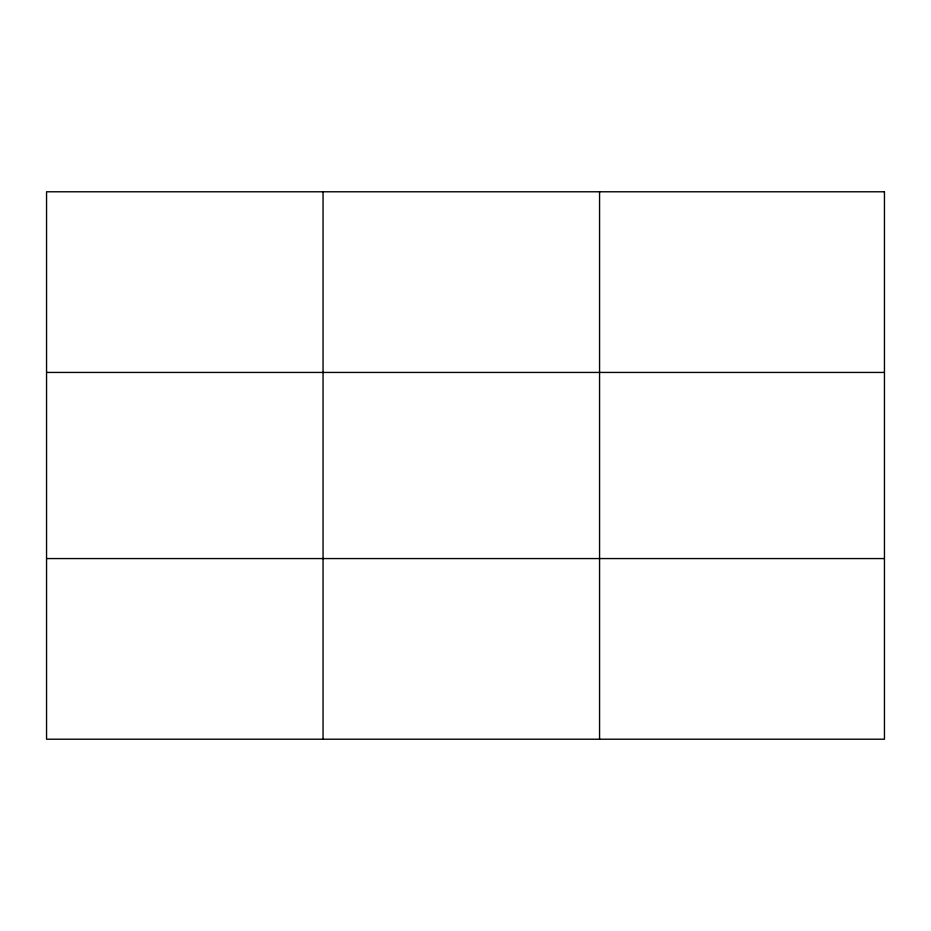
<?xml version="1.0" encoding="UTF-8"?>
<svg xmlns="http://www.w3.org/2000/svg" width="931" height="931" viewBox="0 0 931 931"><rect width="100%" height="100%" fill="white"/><g stroke="black" fill="none" stroke-linecap="round" stroke-linejoin="round"><path stroke-width="1.4" d="M323.057 191.786L323.057 739.214M599.564 191.786L599.564 739.214M46.55 372.435L884.45 372.435M46.55 558.565L884.45 558.565M884.45 191.786L884.45 739.214L46.55 739.214L46.55 191.786L884.45 191.786"/></g></svg>
